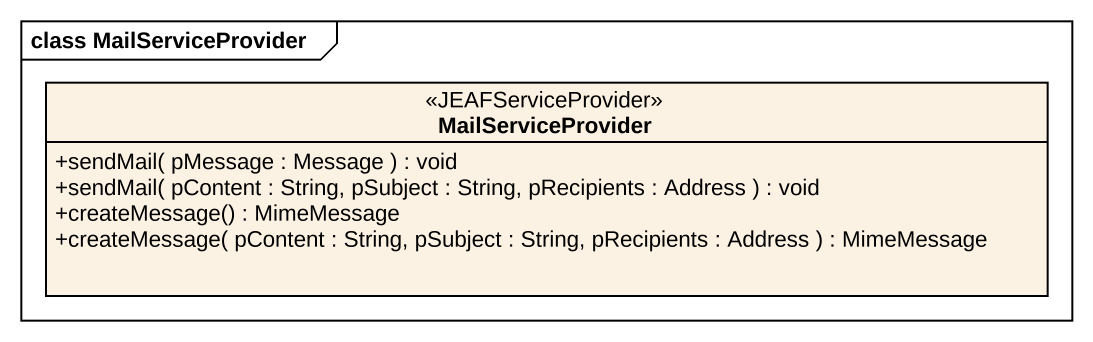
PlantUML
@startuml
mainframe class MailServiceProvider
hide circle
hide empty members
skinparam classAttributeIconSize 0
interface MailServiceProvider <<JEAFServiceProvider>> {
  +sendMail( pMessage : Message ) : void
  +sendMail( pContent : String, pSubject : String, pRecipients : Address ) : void
  +createMessage() : MimeMessage
  +createMessage( pContent : String, pSubject : String, pRecipients : Address ) : MimeMessage
}
@enduml
